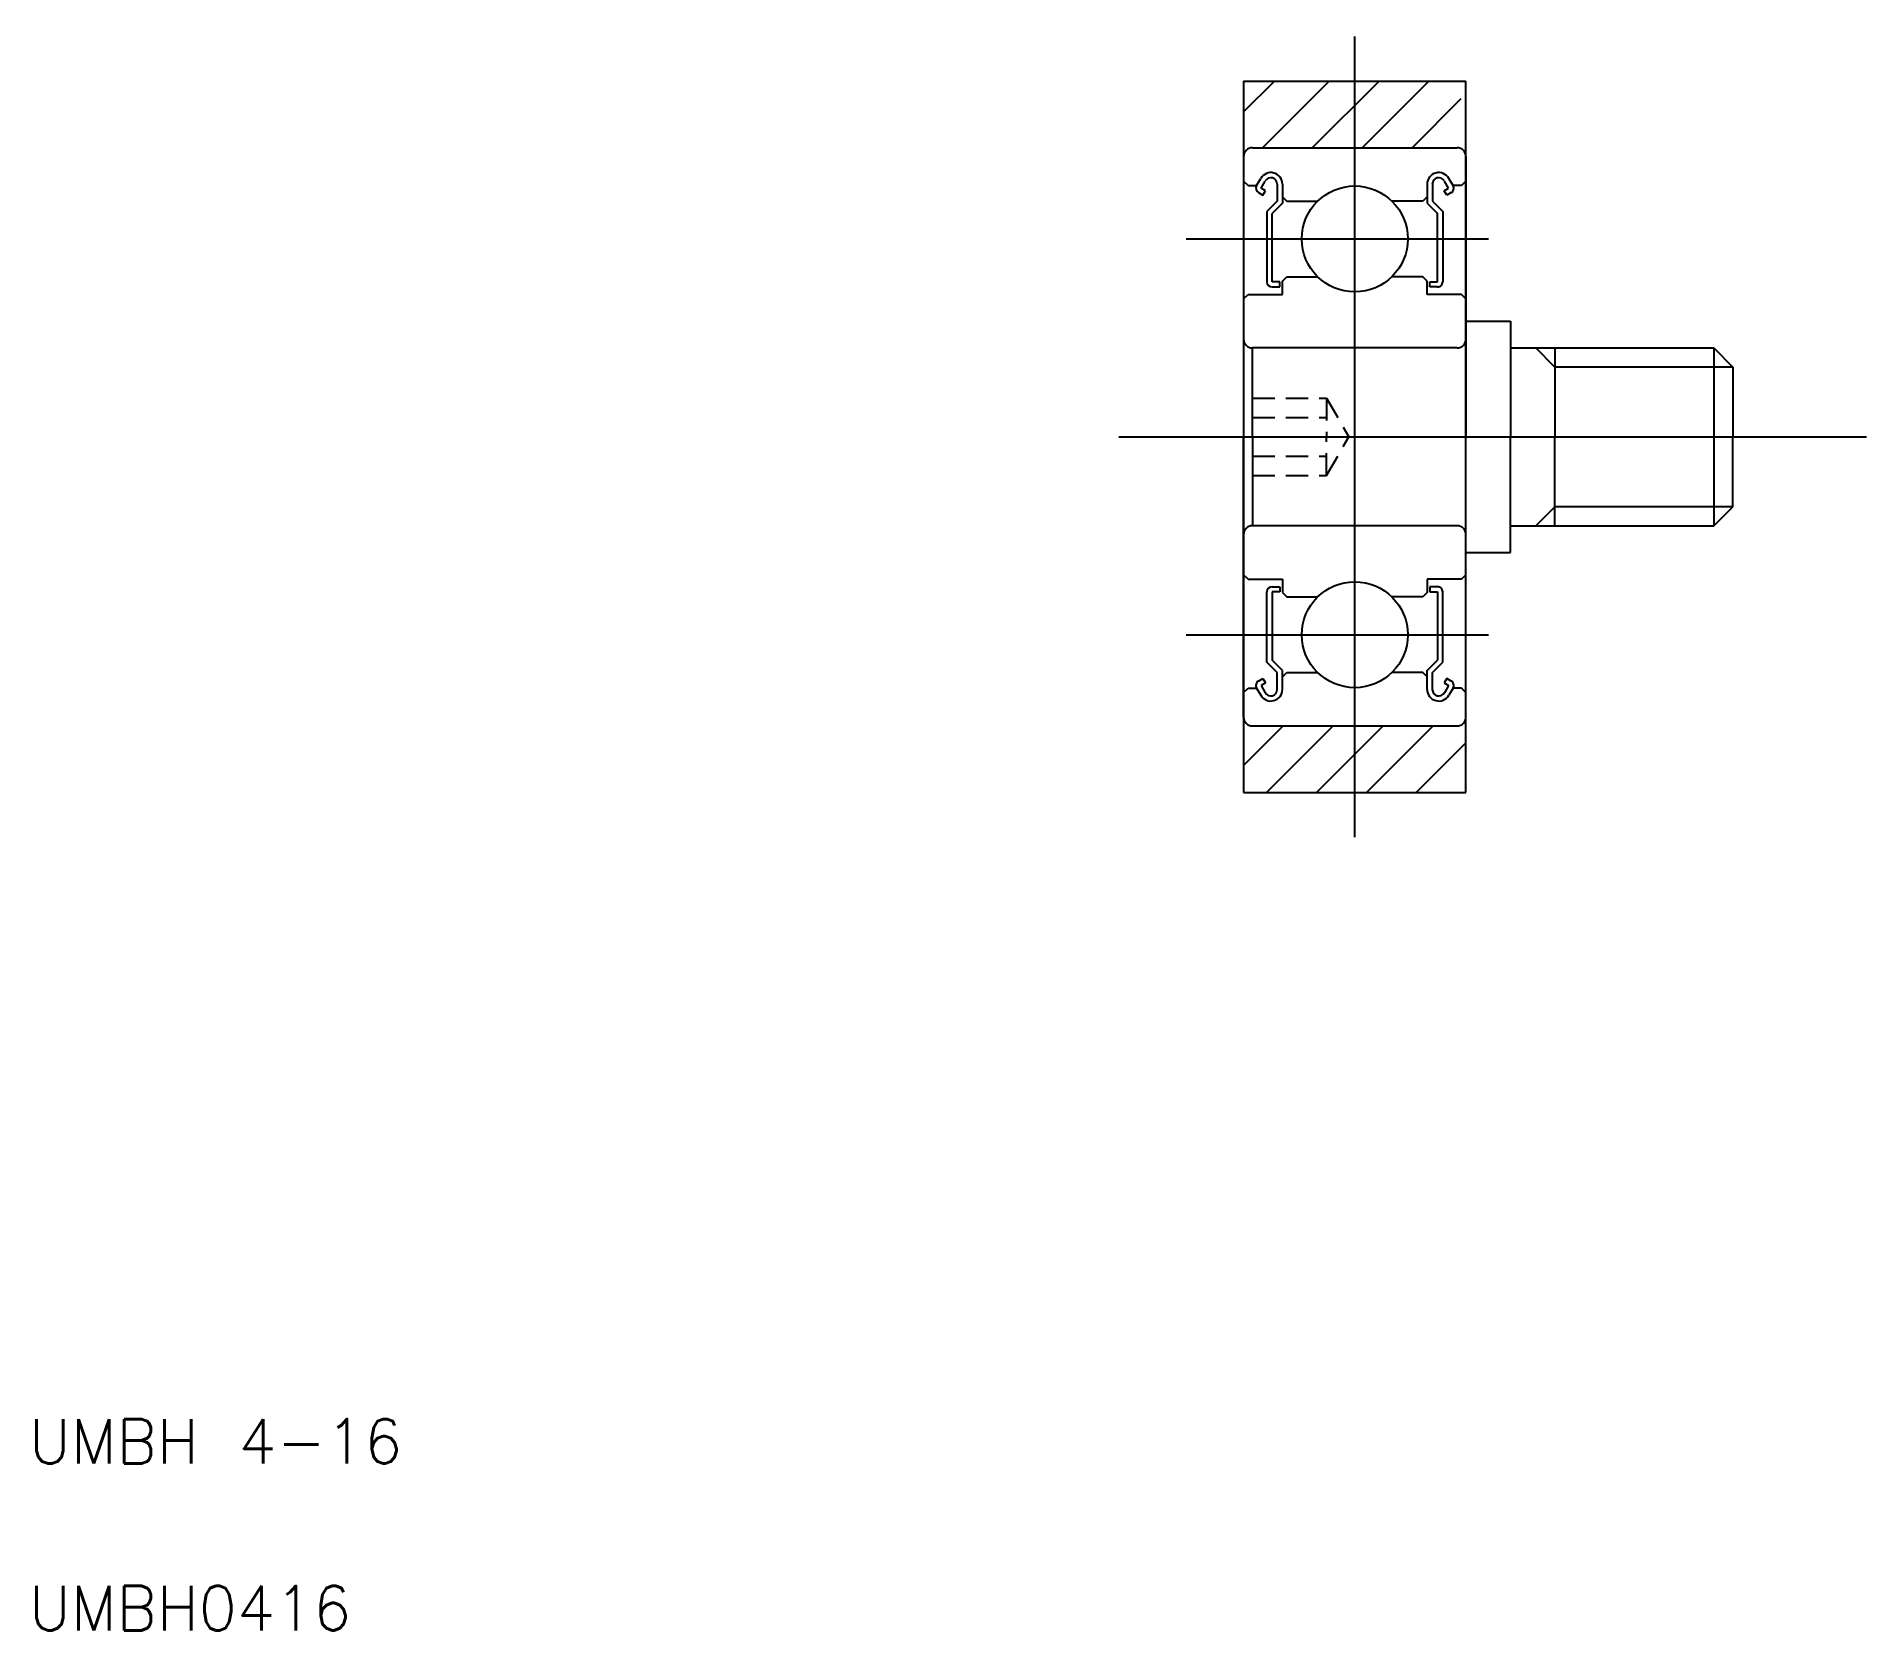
# Model space of a CAD drawing. Extents: x 2.7 to 43.8, y 2.5 to 38.3.
import ezdxf

# ---------------------------------------------------------------- set-up
doc = ezdxf.new("R2010")
doc.units = 0
doc.linetypes.add('CENTER', pattern=[50.8, 31.75, -6.35, 6.35, -6.35])
doc.linetypes.add('DASHED', pattern=[0.75, 0.5, -0.25])
doc.layers.get('0').update_dxf_attribs({"linetype": 'CONTINUOUS'})
doc.layers.add('CENTER', color=1, linetype='CENTER')
doc.styles.get("Standard").update_dxf_attribs({"font": 'txt.shx'})

msp = doc.modelspace()

# ---------------------------------------------------------------- linework, layer by layer
at = {"color": 7, "linetype": 'CONTINUOUS'}
for p, q in [((29.802, 37.338), (29.802, 21.338)), ((29.802, 37.338), (34.802, 37.338)), ((34.802, 21.338), (34.802, 37.338)), ((30.002, 35.838), (34.602, 35.838)), ((29.802, 35.638), (29.802, 29.338)), ((34.802, 35.638), (34.802, 29.338)), ((29.802, 35.088), (29.902, 34.988)), ((29.902, 34.988), (30.093, 34.988)), ((30.093, 34.988), (30.188, 35.148)), ((30.194, 34.929), (30.289, 35.09)), ((30.559, 35.018), (30.559, 34.638)), ((30.675, 35.018), (30.675, 34.589)), ((33.93, 35.018), (33.93, 34.589)), ((34.046, 35.018), (34.046, 34.638)), ((34.411, 34.929), (34.316, 35.09)), ((34.511, 34.988), (34.416, 35.148)), ((34.702, 34.988), (34.511, 34.988)), ((34.802, 35.088), (34.702, 34.988)), ((30.136, 34.829), (30.237, 34.77)), ((30.295, 34.871), (30.194, 34.929)), ((30.237, 34.77), (30.295, 34.871)), ((30.559, 34.638), (30.326, 34.405)), ((30.675, 34.589), (30.443, 34.357)), ((30.675, 34.738), (30.775, 34.638)), ((30.775, 34.638), (31.469, 34.638)), ((33.83, 34.638), (33.136, 34.638)), ((33.929, 34.738), (33.829, 34.638)), ((33.929, 34.589), (34.162, 34.357)), ((34.046, 34.638), (34.279, 34.405)), ((34.31, 34.871), (34.411, 34.929)), ((34.368, 34.77), (34.31, 34.871)), ((34.469, 34.829), (34.368, 34.77)), ((30.326, 34.405), (30.326, 32.824)), ((30.443, 32.824), (30.443, 34.357)), ((34.162, 32.824), (34.162, 34.357)), ((34.279, 34.405), (34.279, 32.824)), ((34.802, 34.063), (34.802, 34.063)), ((30.675, 32.838), (30.775, 32.938)), ((30.775, 32.938), (31.469, 32.938)), ((33.83, 32.938), (33.136, 32.938)), ((33.929, 32.838), (33.83, 32.938)), ((29.802, 32.438), (29.902, 32.538)), ((29.902, 32.538), (30.675, 32.538)), ((30.617, 32.824), (30.443, 32.824)), ((30.443, 32.708), (30.617, 32.708)), ((30.617, 32.708), (30.617, 32.824)), ((30.675, 32.538), (30.675, 32.838)), ((33.93, 32.538), (33.93, 32.838)), ((34.702, 32.538), (33.93, 32.538)), ((33.988, 32.824), (34.162, 32.824)), ((33.988, 32.708), (33.988, 32.824)), ((34.162, 32.708), (33.988, 32.708)), ((34.802, 32.438), (34.702, 32.538)), ((34.802, 32.488), (34.803, 32.488)), ((34.802, 31.938), (35.802, 31.938)), ((35.802, 31.938), (35.802, 29.338)), ((30.002, 29.338), (30.002, 31.338)), ((34.602, 31.338), (30.002, 31.338)), ((35.802, 31.338), (40.373, 31.338)), ((36.802, 31.338), (36.802, 29.338)), ((40.373, 31.338), (40.802, 30.908)), ((40.373, 31.338), (40.373, 27.338)), ((40.802, 30.908), (40.802, 29.338)), ((29.802, 23.038), (29.802, 29.338)), ((30.002, 29.338), (30.002, 27.338)), ((34.802, 23.038), (34.802, 29.338)), ((35.802, 26.738), (35.802, 29.338)), ((36.802, 27.338), (36.802, 29.338)), ((40.802, 27.767), (40.802, 29.338)), ((40.373, 27.338), (40.802, 27.767)), ((34.602, 27.338), (30.002, 27.338)), ((35.802, 27.338), (40.373, 27.338)), ((34.802, 26.738), (35.802, 26.738)), ((29.802, 26.238), (29.902, 26.138)), ((29.902, 26.138), (30.675, 26.138)), ((30.443, 25.968), (30.617, 25.968)), ((30.617, 25.968), (30.617, 25.851)), ((30.675, 26.138), (30.675, 25.838)), ((33.93, 26.138), (33.93, 25.838)), ((34.702, 26.138), (33.93, 26.138)), ((33.988, 25.968), (33.988, 25.851)), ((34.162, 25.968), (33.988, 25.968)), ((34.802, 26.238), (34.702, 26.138)), ((30.326, 24.27), (30.326, 25.851)), ((30.617, 25.851), (30.443, 25.851)), ((30.443, 25.851), (30.443, 24.319)), ((30.675, 25.838), (30.775, 25.738)), ((30.775, 25.738), (31.469, 25.738)), ((33.83, 25.738), (33.136, 25.738)), ((33.929, 25.838), (33.83, 25.738)), ((33.988, 25.851), (34.162, 25.851)), ((34.162, 25.851), (34.162, 24.319)), ((34.279, 24.27), (34.279, 25.851)), ((30.559, 24.038), (30.326, 24.27)), ((30.675, 24.086), (30.443, 24.319)), ((33.929, 24.086), (34.162, 24.319)), ((34.046, 24.038), (34.279, 24.27)), ((30.136, 23.847), (30.237, 23.905)), ((30.237, 23.905), (30.295, 23.804)), ((30.559, 23.658), (30.559, 24.038)), ((30.675, 23.658), (30.675, 24.086)), ((30.675, 23.938), (30.775, 24.038)), ((30.775, 24.038), (31.469, 24.038)), ((33.83, 24.038), (33.136, 24.038)), ((33.929, 23.938), (33.829, 24.038)), ((33.93, 23.658), (33.93, 24.086)), ((34.046, 23.658), (34.046, 24.038)), ((34.368, 23.905), (34.31, 23.804)), ((34.469, 23.847), (34.368, 23.905)), ((29.802, 23.588), (29.902, 23.688)), ((29.902, 23.688), (30.093, 23.688)), ((30.093, 23.688), (30.188, 23.527)), ((30.295, 23.804), (30.194, 23.746)), ((30.194, 23.746), (30.289, 23.585)), ((34.31, 23.804), (34.411, 23.746)), ((34.411, 23.746), (34.316, 23.585)), ((34.511, 23.688), (34.416, 23.527)), ((34.702, 23.688), (34.511, 23.688)), ((34.802, 23.588), (34.702, 23.688)), ((30.002, 22.838), (34.602, 22.838)), ((29.802, 21.338), (34.802, 21.338)), ((31.302, 21.338), (31.302, 21.338)), ((32.302, 21.338), (32.303, 21.338))]:
    msp.add_line(p, q, dxfattribs=at)
at = {"color": 3, "linetype": 'CONTINUOUS'}
for p, q in [((29.802, 36.646), (30.494, 37.338)), ((30.225, 35.838), (31.725, 37.338)), ((31.347, 35.838), (32.847, 37.338)), ((32.47, 35.838), (33.97, 37.338)), ((33.593, 35.838), (34.697, 36.943)), ((36.802, 30.908), (36.373, 31.338)), ((40.802, 30.908), (36.802, 30.908)), ((36.802, 27.767), (36.373, 27.338)), ((40.802, 27.767), (36.802, 27.767)), ((29.802, 21.945), (30.695, 22.838)), ((30.318, 21.338), (31.818, 22.838)), ((32.302, 22.2), (32.94, 22.838)), ((32.563, 21.338), (34.063, 22.838)), ((33.685, 21.338), (34.802, 22.455)), ((31.44, 21.338), (32.302, 22.2))]:
    msp.add_line(p, q, dxfattribs=at)
at = {"color": 3, "linetype": 'DASHED'}
for p, q in [((30.002, 30.204), (31.669, 30.204)), ((31.669, 30.204), (32.169, 29.338)), ((31.669, 30.204), (31.669, 29.338)), ((30.002, 29.771), (31.669, 29.771)), ((31.669, 28.472), (32.169, 29.338)), ((31.669, 28.472), (31.669, 29.338)), ((30.002, 28.905), (31.669, 28.905)), ((30.002, 28.472), (31.669, 28.472))]:
    msp.add_line(p, q, dxfattribs=at)
at = {"color": 7, "linetype": 'CONTINUOUS'}
for centre in [(32.302, 33.788), (32.302, 24.888)]:
    msp.add_circle(centre, 1.191, dxfattribs=at)
for centre, radius, start, end in [((30.002, 35.638), 0.2, 90, 180), ((34.602, 35.638), 0.2, 0, 90), ((30.194, 34.929), 0.116, 150.0007, 240.0004), ((30.414, 35.018), 0.261, 0, 150.0001), ((30.414, 35.018), 0.145, 0, 149.9998), ((34.19, 35.018), 0.261, 30, 180), ((34.19, 35.018), 0.145, 30, 180), ((34.411, 34.929), 0.116, 299.9992, 29.9995), ((30.443, 32.824), 0.116, 180, 270), ((34.162, 32.824), 0.116, 269.9995, 0), ((30.002, 31.538), 0.2, 180, 270), ((34.602, 31.538), 0.2, 270, 0), ((30.002, 27.138), 0.2, 90, 180), ((34.602, 27.138), 0.2, 0, 90), ((30.443, 25.851), 0.116, 90, 180), ((34.162, 25.851), 0.116, 0, 90.0005), ((30.194, 23.746), 0.116, 119.9984, 210.0066), ((30.414, 23.658), 0.261, 209.9999, 0), ((30.414, 23.658), 0.145, 210.0002, 0), ((34.19, 23.658), 0.261, 180, 330), ((34.19, 23.658), 0.145, 180, 330), ((34.411, 23.746), 0.116, 330.0005, 60.0008), ((30.002, 23.038), 0.2, 180, 270), ((34.602, 23.038), 0.2, 270, 0)]:
    msp.add_arc(centre, radius, start, end, dxfattribs=at)
at = {"layer": 'CENTER', "color": 1, "linetype": 'CENTER'}
for p, q in [((32.302, 20.338), (32.302, 38.338)), ((28.509, 33.788), (35.311, 33.788)), ((27.002, 29.338), (43.802, 29.338)), ((28.509, 24.888), (35.311, 24.888))]:
    msp.add_line(p, q, dxfattribs=at)

# ---------------------------------------------------------------- texts
at = {"color": 7, "linetype": 'CONTINUOUS'}
for s, p in [('UMBH 4-16', (2.5, 6.25)), ('UMBH0416', (2.5, 2.5))]:
    msp.add_text(s, height=1, dxfattribs=at).set_placement(p)

doc.saveas('drawing.dxf')
